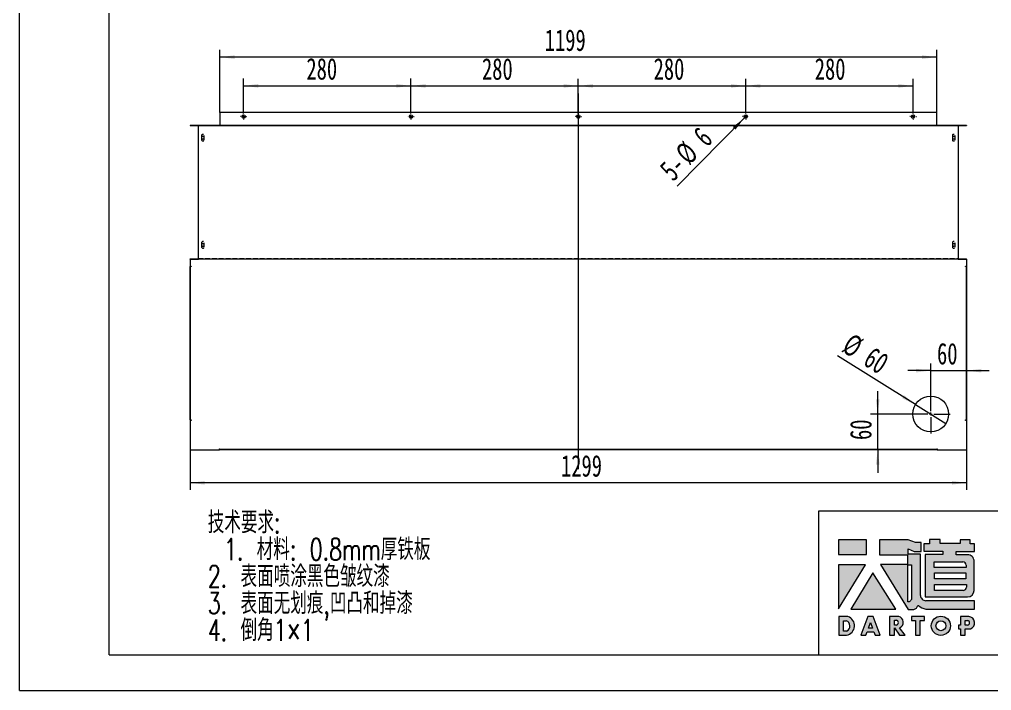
# Model space of a CAD drawing. Header units: millimetres. Extents: x 1 to 4201, y 2 to 2972.
# Drawn here: x 1 to 2711, y 2 to 1872 of the extents above; entities that cross this region are included whole.
import ezdxf

# ---------------------------------------------------------------- set-up
doc = ezdxf.new("R2010")
doc.units = ezdxf.units.MM
doc.header["$LTSCALE"] = 10
doc.linetypes.add('HIDDEN', pattern=[1.905, 1.27, -0.635])
doc.layers.add('A-TITLEBLOCK', color=7, linetype='Continuous', lineweight=15)
doc.styles.add('SLDTEXTSTYLE0', font='TXT', dxfattribs={"width": 0.7, "bigfont": 'bigfont'})
doc.styles.add('SLDTEXTSTYLE1', font='TXT', dxfattribs={"width": 0.7})
doc.dimstyles.new('SLDDIMSTYLE0', dxfattribs={"dimtxt": 60, "dimasz": 40.8, "dimexe": 0, "dimexo": 0.0625, "dimgap": 15, "dimtad": 2, "dimlfac": 0.6, "dimrnd": 1e-09, "dimzin": 12, "dimdsep": 46, "dimtxsty": 'SLDTEXTSTYLE1', "dimsah": 1, "dimcen": 0.09, "dimadec": 0, "dimazin": 3, "dimtfac": 1, "dimtmove": 0, "dimatfit": 0, "dimfxl": 0, "dimfrac": 2, "dimtolj": 1, "dimtzin": 12, "dimarcsym": 0})
doc.dimstyles.new('SLDDIMSTYLE1', dxfattribs={"dimtxt": 60, "dimasz": 40.8, "dimexe": 0, "dimexo": 0.0625, "dimgap": 15, "dimtad": 2, "dimlfac": 0.6, "dimrnd": 1e-09, "dimzin": 12, "dimdsep": 46, "dimtxsty": 'SLDTEXTSTYLE1', "dimsah": 1, "dimcen": 0.09, "dimadec": 0, "dimazin": 3, "dimtfac": 1, "dimtofl": 0, "dimtmove": 0, "dimatfit": 3, "dimfxl": 0, "dimfrac": 2, "dimtolj": 1, "dimtzin": 12, "dimarcsym": 0})
doc.dimstyles.new('SLDDIMSTYLE3', dxfattribs={"dimtxt": 60, "dimasz": 40.8, "dimexe": 0, "dimexo": 0.0625, "dimgap": 15, "dimtad": 2, "dimlfac": 0.6, "dimrnd": 1e-09, "dimzin": 12, "dimdsep": 46, "dimtxsty": 'SLDTEXTSTYLE1', "dimblk1": 'NONE', "dimsah": 1, "dimcen": 0, "dimadec": 0, "dimazin": 3, "dimtfac": 1, "dimtmove": 0, "dimatfit": 3, "dimldrblk": 'NONE', "dimfxl": 0, "dimfrac": 2, "dimtolj": 1, "dimtzin": 12, "dimarcsym": 0})
doc.dimstyles.new('SLDDIMSTYLE8', dxfattribs={"dimtxt": 60, "dimasz": 40.8, "dimexe": 0, "dimexo": 0.0625, "dimgap": 15, "dimtad": 2, "dimlfac": 0.6, "dimrnd": 1e-09, "dimzin": 12, "dimdsep": 46, "dimtxsty": 'SLDTEXTSTYLE1', "dimblk1": 'NONE', "dimsah": 1, "dimcen": 0, "dimadec": 0, "dimazin": 3, "dimtfac": 1, "dimtmove": 0, "dimatfit": 3, "dimldrblk": 'NONE', "dimfxl": 0, "dimfrac": 2, "dimtolj": 1, "dimtzin": 12, "dimarcsym": 0})

# ---------------------------------------------------------------- blocks, each defined once
blk = doc.blocks.new('块1')
at = {"linetype": 'Continuous'}
for color, points in [(12, [(77.29822768506202, 224.8677738498255), (77.29822768506202, 265.6118224098179), (-0.686108220727677, 265.6118224098179), (-0.686108220727677, 224.8677738498255)]), (12, [(-0.4771970653583146, 73.47302008803423), (74.78762869193744, 196.3603448538186), (-0.4771970653583146, 196.3603448538186)]), (12, [(159.4076426689367, 72.65444282803158), (95.65125609747484, 174.0596668841406), (34.12508775829825, 72.65444282803158)]), (8, [(238.9569797004904, 40.63712587108566), (238.9569797004904, 51.90604751141469), (203.3522878362937, 51.90604751141469), (203.3522878362937, 40.61015724040494), (214.4612302452459, 40.61015724040494), (214.4612302452459, -0.0950247634592081), (227.7619072523318, -0.0950247634592081), (227.7619072523318, 40.63712587108566)])]:
    blk.add_hatch(color=color, dxfattribs=at).paths.add_polyline_path(points, flags=0)
h = blk.add_hatch(color=12, dxfattribs=at)
edge = h.paths.add_edge_path(flags=0)
edge.add_line((193.8394999689553, 225.6062384129394), (193.8394999689553, 240.8498602951054))
edge.add_line((193.8394999689553, 240.8498602951054), (211.0508472331591, 233.4144501836078))
edge.add_line((211.0508472331591, 233.4144501836078), (229.6586006538915, 233.4144501836078))
edge.add_line((229.6586006538915, 233.4144501836078), (229.6586006538915, 258.0423623399325))
edge.add_line((229.6586006538915, 258.0423623399325), (214.307295709883, 258.0423623399325))
edge.add_line((214.307295709883, 258.0423623399325), (194.3049686857645, 265.9417915377503))
edge.add_line((194.3049686857645, 265.9417915377503), (114.1472237249602, 265.9417915377503))
edge.add_line((114.1472237249602, 265.9417915377503), (114.1472237249602, 224.2903278757316))
edge.add_line((114.1472237249602, 224.2903278757316), (192.1388898464261, 224.2903278757316))
edge.add_line((192.1388898464261, 224.2903278757316), (192.1388898464261, 223.4479547652957))
edge.add_line((192.1388898464261, 223.4479547652957), (192.1388898464261, 196.8267435251857))
edge.add_line((192.1388898464261, 196.8267435251857), (116.5093858437205, 196.8267435251857))
edge.add_line((116.5093858437205, 196.8267435251857), (194.2994710250157, 71.63677361805625))
edge.add_line((194.2994710250157, 71.63677361805625), (209.7034992517888, 71.63677361805625))
edge.add_arc((206.3045323465091, 86.38147583234318), 15.13139846184647, 282.9811251691752, 345.4172256101925)
edge.add_line((220.9484714418974, 82.57171636726848), (220.9484714418969, 83.14841293412768))
edge.add_line((220.9484714418969, 83.14841293412768), (222.3069755353374, 83.14841293412768))
edge.add_arc((251.3725331194361, 114.0306678213124), 42.40896490827905, 226.7357971412295, 259.3209385163939)
edge.add_line((243.5138333869703, 72.35620150071529), (378.6873904313498, 72.35620150071482))
edge.add_line((378.6873904313498, 72.35620150071482), (378.6873904313498, 96.09890801538295))
edge.add_line((378.6873904313498, 96.09890801538295), (242.9381412204463, 96.09890801538434))
edge.add_arc((242.9381412202575, 110.8848079781989), 14.7858999628138, 180.0000000007005, 270.0000000007314, ccw=False)
edge.add_line((228.1522412574437, 110.8848079780181), (228.1522412574444, 225.6062384129394))
edge.add_line((228.1522412574444, 225.6062384129394), (193.8394999689553, 225.6062384129394))
edge = h.paths.add_edge_path(flags=0)
edge.add_line((197.0922720214697, 93.22119648508084), (192.8902369907465, 93.22119648508084))
edge.add_line((192.8902369907465, 93.22119648508084), (192.9250555177082, 196.2945096670751))
edge.add_line((192.9250555177082, 196.2945096670751), (202.8355076055022, 196.2929232771332))
edge.add_line((202.8355076055022, 196.2929232771332), (202.8355076055022, 99.12800711723456))
edge.add_arc((183.4910674726315, 112.1912485719966), 23.34214303271304, 305.6398792732127, 325.96896311389804, ccw=False)
h = blk.add_hatch(color=12, dxfattribs=at)
edge = h.paths.add_edge_path(flags=0)
edge.add_line((378.4546560721153, 233.4271413038236), (378.4546560721153, 254.5943435906697))
edge.add_line((378.4546560721153, 254.5943435906697), (366.4276041010927, 254.5943435906697))
edge.add_line((366.4276041010927, 254.5943435906697), (366.4276041010927, 266.0353885500371))
edge.add_line((366.4276041010927, 266.0353885500371), (338.9374613929119, 266.0353885500371))
edge.add_line((338.9374613929119, 266.0353885500371), (338.9374613929119, 255.1662371996509))
edge.add_line((338.9374613929119, 255.1662371996509), (282.8136622739997, 255.1662371996509))
edge.add_line((282.8136622739997, 255.1662371996509), (282.8136622739997, 266.6072821589707))
edge.add_line((282.8136622739997, 266.6072821589707), (253.4194959501901, 266.6072821589707))
edge.add_line((253.4194959501901, 266.6072821589707), (253.4194959501901, 254.9544541295903))
edge.add_line((253.4194959501901, 254.9544541295903), (237.1775697571455, 254.9544541295903))
edge.add_line((237.1775697571455, 254.9544541295903), (237.1775697571455, 233.8626053695338))
edge.add_line((237.1775697571455, 233.8626053695338), (290.7761094507538, 233.8626053695338))
edge.add_line((290.7761094507538, 233.8626053695338), (290.7761094507538, 224.5338387466311))
edge.add_line((290.7761094507538, 224.5338387466311), (240.8316824545665, 224.5338387466311))
edge.add_line((240.8316824545665, 224.5338387466311), (240.8316824545665, 106.4255139727371))
edge.add_line((240.8316824545665, 106.4255139727371), (359.3986917121388, 106.4255139727371))
edge.add_arc((359.398691712322, 124.9078889258355), 18.48237495309883, 269.9999999994329, 359.9999999994308)
edge.add_line((377.8810666654209, 124.9078889256516), (377.8810666654214, 205.7912958272879))
edge.add_arc((359.3986917122304, 205.7912958271966), 18.48237495319111, 2.829145976812388e-10, 90.00000000028388)
edge.add_line((359.3986917121388, 224.2736707803878), (328.0557556806828, 224.2736707803879))
edge.add_line((328.0557556806828, 224.2736707803879), (328.0557556806828, 233.4271413038236))
edge.add_line((328.0557556806828, 233.4271413038236), (378.4546560721153, 233.4271413038236))
h.paths.add_polyline_path([(267.3505715369024, 156.7680154619349), (267.3505715369024, 173.9303760959296), (354.9723089837269, 173.9303760959296), (354.9723089837269, 156.7680154619349)], flags=0)
edge = h.paths.add_edge_path(flags=0)
edge.add_line((266.776982131613, 204.2510489063192), (346.3047109115646, 204.2510489063192))
edge.add_arc((346.3047109112455, 195.0098614301565), 9.24118747616328, -1.9737740331038367e-09, 89.9999999980206, ccw=False)
edge.add_line((355.5458983874093, 195.0098614298383), (355.5458983874093, 188.232475490373))
edge.add_line((355.5458983874093, 188.232475490373), (266.776982131613, 188.232475490373))
edge.add_line((266.776982131613, 188.232475490373), (266.776982131613, 204.2510489063192))
edge = h.paths.add_edge_path(flags=0)
edge.add_line((267.3505715369024, 124.7316618245331), (267.3505715369024, 141.3221288497291))
edge.add_line((267.3505715369024, 141.3221288497291), (356.1176552395117, 141.3221288497291))
edge.add_line((356.1176552395117, 141.3221288497291), (356.1176552395117, 133.9728493009843))
edge.add_arc((346.8764677632923, 133.9728493007518), 9.241187476219043, -89.99999999855481, 1.4405259207705967e-09, ccw=False)
edge.add_line((346.8764677635256, 124.7316618245328), (267.3505715369024, 124.7316618245331))
h = blk.add_hatch(color=8, dxfattribs=at)
edge = h.paths.add_edge_path(flags=0)
edge.add_arc((17.81535706601056, 26.36675427794563), 26.61051678329958, 278.6604405932824, 432.3203452583787)
edge.add_line((25.89683156164924, 51.72043987689964), (0.07623424674751789, 51.72043987689964))
edge.add_line((0.07623424674751966, 51.72043987689964), (0.07623424674751966, 0.05964826539925383))
edge.add_line((0.07623424674751966, 0.05964826539925708), (21.82232309018872, 0.05964826539925708))
edge = h.paths.add_edge_path(flags=0)
edge.add_line((13.17716286528437, 40.40709931564966), (21.20864402698097, 40.40709931564966))
edge.add_arc((15.76839423670817, 25.6861929511785), 15.6939925440307, -65.785734817285, 69.71773257233048, ccw=False)
edge.add_line((22.20528709441949, 11.37298882664941), (13.17716286528437, 11.37298882664941))
edge.add_line((13.17716286528437, 11.37298882664941), (13.17716286528437, 40.40709931564966))
h = blk.add_hatch(color=8, dxfattribs=at)
h.paths.add_polyline_path([(115.7378806062193, -0.1077158836922283), (95.84550682216366, 52.14559240722975), (81.10994002706764, 52.14559240722975), (62.15949900704898, 0.004124614018299262), (76.11806290380329, 0.004124614018299262), (79.40199968915098, 9.2448465897523), (98.3121245213925, 9.2448465897523), (101.667530913423, -0.1077158836922283)], flags=0)
h.paths.add_polyline_path([(82.9828102265634, 19.20499644777674), (88.73336470949124, 35.58923276789682), (94.69832801328627, 19.20499644777674)], flags=0)
h = blk.add_hatch(color=8, dxfattribs=at)
edge = h.paths.add_edge_path(flags=0)
edge.add_arc((163.8131025106338, 35.98662347246316), 16.53253247824955, 290.6073250211866, 437.2124199352527)
edge.add_line((167.4723654785621, 52.10910543635211), (142.0771793933923, 52.10910543635211))
edge.add_line((142.0771793933923, 52.10910543635211), (142.0771793933923, -0.02443040669477625))
edge.add_line((142.0771793933923, -0.02443040669477738), (155.4969724115219, -0.02443040669477738))
edge.add_line((155.4969724115219, -0.02443040669477738), (155.4969724115219, 20.64305901793009))
edge.add_line((155.4969724115219, 20.64305901793009), (169.2906064484401, -0.2108312363449123))
edge.add_line((169.2906064484401, -0.210831236344914), (185.5068768830365, -0.210831236344914))
edge.add_line((185.5068768830365, -0.210831236344914), (169.6319144109021, 20.51193258011665))
edge = h.paths.add_edge_path(flags=0)
edge.add_arc((159.7594930397256, 35.21484471871754), 7.022768470381889, -77.47302943994771, 76.71957553051169, ccw=False)
edge.add_line((161.282725600419, 28.35926016635198), (155.3741912940099, 28.35926016635194))
edge.add_line((155.3741912940099, 28.35926016635194), (155.3741912940099, 42.04980620062136))
edge.add_line((155.3741912940099, 42.04980620062136), (161.3727439592916, 42.04980620062136))
h = blk.add_hatch(color=8, dxfattribs=at)
edge = h.paths.add_edge_path(flags=0)
edge.add_arc((285.0786990324971, 26.22953153925889), 26.76636592785213, 0, 360)
edge = h.paths.add_edge_path(flags=0)
edge.add_arc((285.0786990324971, 26.22953153925889), 13.75082885538559, 0, 360)
h = blk.add_hatch(color=8, dxfattribs=at)
edge = h.paths.add_edge_path(flags=0)
edge.add_arc((361.734741262733, 34.47335049427707), 17.57251622275269, 288.8958684179253, 445.2442177897109)
edge.add_line((363.1916571283577, 51.98536701321058), (362.4234735892284, 51.98536701321058))
edge.add_line((362.4234735892284, 51.98536701321058), (339.7841013464647, 51.98536701321058))
edge.add_line((339.7841013464647, 51.98536701321058), (339.7841013464647, 27.65490298920264))
edge.add_line((339.7841013464647, 27.65490298920264), (333.7769893006925, 27.65490298920264))
edge.add_line((333.7769893006925, 27.65490298920264), (333.7769893006925, 17.77883180287413))
edge.add_line((333.7769893006925, 17.77883180287413), (339.686975984198, 17.77883180287413))
edge.add_line((339.686975984198, 17.77883180287413), (339.686975984198, 0.06678702039386408))
edge.add_line((339.686975984198, 0.06678702039386245), (352.9033555050536, 0.06678702039386245))
edge.add_line((352.9033555050536, 0.06678702039386245), (352.9033555050536, 17.84783976974393))
edge.add_line((352.9033555050536, 17.84783976974393), (367.425586502883, 17.84783976974393))
edge = h.paths.add_edge_path(flags=0)
edge.add_arc((358.1200594606526, 34.62404376208357), 7.03063774923274, -79.01085638112988, 72.55127628001372, ccw=False)
edge.add_line((359.4602606755442, 27.72232456578624), (352.7072722273277, 27.72232456578613))
edge.add_line((352.7072722273277, 27.72232456578613), (352.7072722273277, 41.33117151306651))
edge.add_line((352.7072722273277, 41.33117151306651), (360.228211374754, 41.33117151306651))
at = {"layer": 'A-TITLEBLOCK'}
for p, q in [((77.29822768506202, 265.6118224098179), (-0.686108220727677, 265.6118224098179)), ((-0.686108220727677, 265.6118224098179), (-0.686108220727677, 224.8677738498255)), ((77.29822768506202, 224.8677738498255), (77.29822768506202, 265.6118224098179)), ((194.3049686857645, 265.9417915377503), (114.1472237249602, 265.9417915377503)), ((114.1472237249602, 265.9417915377503), (114.1472237249602, 224.2903278757316)), ((214.307295709883, 258.0423623399325), (194.3049686857645, 265.9417915377503)), ((229.6586006538915, 258.0423623399325), (214.307295709883, 258.0423623399325)), ((229.6586006538915, 233.4144501836078), (229.6586006538915, 258.0423623399325)), ((253.4194959501901, 254.9544541295903), (237.1775697571455, 254.9544541295903)), ((237.1775697571455, 254.9544541295903), (237.1775697571455, 233.8626053695338)), ((282.8136622739997, 266.6072821589707), (253.4194959501901, 266.6072821589707)), ((253.4194959501901, 266.6072821589707), (253.4194959501901, 254.9544541295903)), ((282.8136622739997, 255.1662371996509), (282.8136622739997, 266.6072821589707)), ((338.9374613929119, 255.1662371996509), (282.8136622739997, 255.1662371996509)), ((366.4276041010927, 266.0353885500371), (338.9374613929119, 266.0353885500371)), ((338.9374613929119, 266.0353885500371), (338.9374613929119, 255.1662371996509)), ((366.4276041010927, 254.5943435906697), (366.4276041010927, 266.0353885500371)), ((378.4546560721153, 254.5943435906697), (366.4276041010927, 254.5943435906697)), ((378.4546560721153, 233.4271413038236), (378.4546560721153, 254.5943435906697)), ((-0.686108220727677, 224.8677738498255), (77.29822768506202, 224.8677738498255)), ((114.1472237249602, 224.2903278757316), (192.1388898464261, 224.2903278757316)), ((192.1388898464261, 224.2903278757316), (192.1388898464261, 223.4479547652957)), ((192.1388898464261, 223.4479547652957), (192.1388898464261, 196.8267435251857)), ((193.8394999689553, 240.8498602951054), (211.0508472331591, 233.4144501836078)), ((193.8394999689553, 225.6062384129394), (193.8394999689553, 240.8498602951054)), ((228.1522412574444, 225.6062384129394), (193.8394999689553, 225.6062384129394)), ((211.0508472331591, 233.4144501836078), (229.6586006538915, 233.4144501836078)), ((228.1522412574444, 110.8848079780181), (228.1522412574444, 225.6062384129394)), ((237.1775697571455, 233.8626053695338), (290.7761094507538, 233.8626053695338)), ((290.7761094507538, 224.5338387466311), (240.8316824545665, 224.5338387466311)), ((240.8316824545665, 224.5338387466311), (240.8316824545665, 106.4255139727371)), ((290.7761094507538, 233.8626053695338), (290.7761094507538, 224.5338387466311)), ((328.0557556806828, 224.2736707803879), (328.0557556806828, 233.4271413038236)), ((328.0557556806828, 233.4271413038236), (378.4546560721153, 233.4271413038236)), ((359.3986917121388, 224.2736707803879), (328.0557556806828, 224.2736707803879)), ((74.78762869193744, 196.3603448538186), (-0.4771970653583146, 196.3603448538186)), ((-0.4771970653583146, 196.3603448538186), (-0.4771970653583146, 73.47302008803423)), ((-0.4771970653583146, 73.47302008803423), (74.78762869193744, 196.3603448538186)), ((192.1388898464261, 196.8267435251857), (116.5093858437205, 196.8267435251857)), ((116.5093858437205, 196.8267435251857), (194.2994710250157, 71.63677361805625)), ((192.8902369907465, 93.22119648508084), (192.9250555177082, 196.2945096670751)), ((192.9250555177082, 196.2945096670751), (202.8355076055022, 196.2929232771332)), ((202.8355076055022, 196.2929232771332), (202.8355076055022, 99.12800711723456)), ((266.776982131613, 188.232475490373), (266.776982131613, 204.2510489063192)), ((266.776982131613, 204.2510489063192), (346.3047109115646, 204.2510489063192)), ((355.5458983874093, 195.0098614298383), (355.5458983874093, 188.232475490373)), ((377.8810666654214, 124.9078889256516), (377.8810666654214, 205.7912958272879)), ((95.65125609747484, 174.0596668841406), (34.12508775829825, 72.65444282803158)), ((159.4076426689367, 72.65444282803158), (95.65125609747484, 174.0596668841406)), ((355.5458983874093, 188.232475490373), (266.776982131613, 188.232475490373)), ((267.3505715369024, 156.7680154619349), (267.3505715369024, 173.9303760959296)), ((267.3505715369024, 173.9303760959296), (354.9723089837269, 173.9303760959296)), ((354.9723089837269, 173.9303760959296), (354.9723089837269, 156.7680154619349)), ((354.9723089837269, 156.7680154619349), (267.3505715369024, 156.7680154619349)), ((267.3505715369024, 124.7316618245331), (267.3505715369024, 141.3221288497291)), ((267.3505715369024, 141.3221288497291), (356.1176552395117, 141.3221288497291)), ((356.1176552395117, 141.3221288497291), (356.1176552395117, 133.9728493009843)), ((346.8764677635256, 124.7316618245331), (267.3505715369024, 124.7316618245331)), ((197.0922720214697, 93.22119648508084), (192.8902369907465, 93.22119648508084)), ((220.9484714418969, 82.57171636726859), (220.9484714418969, 83.14841293412768)), ((220.9484714418969, 83.14841293412768), (222.3069755353374, 83.14841293412768)), ((240.8316824545665, 106.4255139727371), (359.3986917121388, 106.4255139727371)), ((378.6873904313498, 96.09890801538295), (242.9381412204463, 96.09890801538434)), ((378.6873904313498, 72.35620150071482), (378.6873904313498, 96.09890801538295)), ((34.12508775829825, 72.65444282803158), (159.4076426689367, 72.65444282803158)), ((194.2994710250157, 71.63677361805625), (209.7034992517888, 71.63677361805625)), ((243.5138333869702, 72.35620150071482), (378.6873904313498, 72.35620150071482)), ((25.89683156164924, 51.72043987689964), (0.07623424674751966, 51.72043987689964)), ((0.07623424674751966, 51.72043987689964), (0.07623424674751966, 0.05964826539925708)), ((13.17716286528437, 11.37298882664941), (13.17716286528437, 40.40709931564966)), ((13.17716286528437, 40.40709931564966), (21.20864402698097, 40.40709931564966)), ((81.10994002706764, 52.14559240722975), (62.15949900704898, 0.004124614018299262)), ((95.84550682216366, 52.14559240722975), (81.10994002706764, 52.14559240722975)), ((82.9828102265634, 19.20499644777674), (88.73336470949124, 35.58923276789682)), ((88.73336470949124, 35.58923276789682), (94.69832801328627, 19.20499644777674)), ((115.7378806062193, -0.1077158836922283), (95.84550682216366, 52.14559240722975)), ((167.4723654785621, 52.10910543635211), (142.0771793933923, 52.10910543635211)), ((142.0771793933923, 52.10910543635211), (142.0771793933923, -0.02443040669477738)), ((155.3741912940099, 28.35926016635194), (155.3741912940099, 42.04980620062136)), ((155.3741912940099, 42.04980620062136), (161.3727439592916, 42.04980620062136)), ((161.282725600419, 28.35926016635194), (155.3741912940099, 28.35926016635194)), ((238.9569797004904, 51.90604751141469), (203.3522878362937, 51.90604751141469)), ((203.3522878362937, 51.90604751141469), (203.3522878362937, 40.61015724040494)), ((203.3522878362937, 40.61015724040494), (214.4612302452459, 40.61015724040494)), ((214.4612302452459, 40.61015724040494), (214.4612302452459, -0.0950247634592081)), ((227.7619072523318, -0.0950247634592081), (227.7619072523318, 40.63712587108566)), ((227.7619072523318, 40.63712587108566), (238.9569797004904, 40.63712587108566)), ((238.9569797004904, 40.63712587108566), (238.9569797004904, 51.90604751141469)), ((339.7841013464647, 27.65490298920264), (333.7769893006925, 27.65490298920264)), ((333.7769893006925, 27.65490298920264), (333.7769893006925, 17.77883180287413)), ((362.4234735892284, 51.98536701321058), (339.7841013464647, 51.98536701321058)), ((339.7841013464647, 51.98536701321058), (339.7841013464647, 27.65490298920264)), ((352.7072722273277, 27.72232456578613), (352.7072722273277, 41.33117151306651)), ((352.7072722273277, 41.33117151306651), (360.228211374754, 41.33117151306651)), ((359.4602606755442, 27.72232456578613), (352.7072722273277, 27.72232456578613)), ((363.1916571283577, 51.98536701321058), (362.4234735892284, 51.98536701321058)), ((0.07623424674751966, 0.05964826539925708), (21.82232309018872, 0.05964826539925708)), ((22.20528709441949, 11.37298882664941), (13.17716286528437, 11.37298882664941)), ((62.15949900704898, 0.004124614018299262), (76.11806290380329, 0.004124614018299262)), ((76.11806290380329, 0.004124614018299262), (79.40199968915098, 9.2448465897523)), ((79.40199968915098, 9.2448465897523), (98.3121245213925, 9.2448465897523)), ((94.69832801328627, 19.20499644777674), (82.9828102265634, 19.20499644777674)), ((98.3121245213925, 9.2448465897523), (101.667530913423, -0.1077158836922283)), ((155.4969724115219, -0.02443040669477738), (155.4969724115219, 20.64305901793009)), ((155.4969724115219, 20.64305901793009), (169.2906064484401, -0.210831236344914)), ((185.5068768830365, -0.210831236344914), (169.6319144109021, 20.51193258011665)), ((333.7769893006925, 17.77883180287413), (339.686975984198, 17.77883180287413)), ((339.686975984198, 17.77883180287413), (339.686975984198, 0.06678702039386245)), ((339.686975984198, 0.06678702039386245), (352.9033555050536, 0.06678702039386245)), ((352.9033555050536, 0.06678702039386245), (352.9033555050536, 17.84783976974393)), ((352.9033555050536, 17.84783976974393), (367.425586502883, 17.84783976974393)), ((101.667530913423, -0.1077158836922283), (115.7378806062193, -0.1077158836922283)), ((142.0771793933923, -0.02443040669477738), (155.4969724115219, -0.02443040669477738)), ((169.2906064484401, -0.210831236344914), (185.5068768830365, -0.210831236344914)), ((214.4612302452459, -0.0950247634592081), (227.7619072523318, -0.0950247634592081))]:
    blk.add_line(p, q, dxfattribs=at)
for radius in [26.76636592785212, 13.75082885538558]:
    blk.add_circle((285.0786990324971, 26.22953153925889), radius, dxfattribs=at)
for centre, radius, start, end in [((359.3986917122304, 205.7912958271966), 18.48237495319128, 2.829145976812388e-10, 90.00000000028388), ((346.3047109112455, 195.0098614301565), 9.241187476163816, 359.9999999980279, 89.99999999802147), ((242.9381412202575, 110.8848079781989), 14.78589996281451, 180.0000000007013, 270.0000000007322), ((346.8764677632923, 133.9728493007518), 9.241187476219352, 270.0000000014468, 1.441269694505783e-09), ((359.398691712322, 124.9078889258355), 18.48237495309934, 269.9999999994329, 359.9999999994308), ((183.4910674726315, 112.1912485719966), 23.34214303271305, 305.6398792732136, 325.9689631138988), ((206.3045323465091, 86.38147583234318), 15.13139846184697, 282.9811251691752, 345.4172256101925), ((251.3725331194361, 114.0306678213124), 42.40896490827953, 226.7357971412295, 259.3209385163938), ((15.76839423670817, 25.6861929511785), 15.69399254403071, 294.2142651827166, 69.71773257233134), ((17.81535706601056, 26.36675427794563), 26.61051678329964, 278.6604405932824, 72.32034525837781), ((159.7594930397256, 35.21484471871754), 7.022768470381928, 282.5269705600539, 76.71957553051254), ((163.8131025106338, 35.98662347246316), 16.53253247824955, 290.6073250211866, 77.21241993525196), ((358.1200594606526, 34.62404376208357), 7.030637749232842, 280.9891436188715, 72.55127628001448), ((361.734741262733, 34.47335049427707), 17.57251622275277, 288.8958684179253, 85.24421778971013)]:
    blk.add_arc(centre, radius, start, end, dxfattribs=at)
blk = doc.blocks.new('SW_NOTE_0')
at = {"layer": 'A-TITLEBLOCK', "color": 0, "char_height": 60, "attachment_point": 1, "style": 'SLDTEXTSTYLE0'}
for s, insert in [('\\M+18B5A术\\M+19776\\M+18B81:', (0, 77.3440643863179)), ('1. \\M+18DDE\\M+197BF: 0.8mm\\M+18CFA铁\\M+194C2', (45.00000000000004, 2.344066062698533)), ('2. \\M+1955C\\M+196CA喷涂\\M+1FC4B\\M+19046皱纹\\M+18EBD', (0, -72.65593226092084)), ('3. \\M+1955C\\M+196CA\\M+19DD9划\\M+18DAD,\\M+1899A\\M+193CA\\M+19861\\M+19D7B\\M+18EBD', (0, -147.6559305845402)), ('4. \\M+1937C\\M+18A701\\M+1817E1', (0, -222.6559289081596))]:
    blk.add_mtext(s, dxfattribs=dict(at, insert=insert))
blk = doc.blocks.new('_D_29')
at = {"layer": 'A-TITLEBLOCK'}
for p, q in [((559.9926633630079, 1612.906161663564), (559.9926633630085, 1786.888044694894)), ((2558.325996696341, 1766.888044694887), (559.9926633630084, 1766.888044694894)), ((2558.32599669634, 1612.906161663557), (2558.325996696341, 1786.888044694887))]:
    blk.add_line(p, q, dxfattribs=at)
for points in [[(559.9926633630084, 1766.888044694894), (600.7926633630084, 1761.808044694894), (600.7926633630084, 1771.968044694894)], [(2558.325996696341, 1766.888044694887), (2517.52599669634, 1771.968044694887), (2517.52599669634, 1761.808044694887)]]:
    blk.add_solid(points, dxfattribs=at)
at = {"layer": 'A-TITLEBLOCK', "insert": (1465.531319450519, 1844.232110245362), "char_height": 60, "attachment_point": 1, "style": 'SLDTEXTSTYLE1'}
blk.add_mtext('1199', dxfattribs=at)
blk = doc.blocks.new('_D_30')
at = {"layer": 'A-TITLEBLOCK'}
for p, q in [((476.6593300296726, 1184.739493976145), (476.6593300296593, 560.9061606428295)), ((2641.659330029672, 1184.739493976137), (2641.659330029659, 560.9061606427831)), ((2641.659330029659, 580.9061606427832), (476.6593300296597, 580.9061606428295))]:
    blk.add_line(p, q, dxfattribs=at)
for points in [[(476.6593300296597, 580.9061606428295), (517.4593300296596, 575.8261606428285), (517.4593300296598, 585.9861606428286)], [(2641.659330029659, 580.9061606427832), (2600.859330029659, 585.9861606427842), (2600.859330029659, 575.8261606427841)]]:
    blk.add_solid(points, dxfattribs=at)
at = {"layer": 'A-TITLEBLOCK', "insert": (1510.815766336209, 658.2502261932774), "char_height": 60, "attachment_point": 1, "style": 'SLDTEXTSTYLE1'}
blk.add_mtext('1299', dxfattribs=at)
blk = doc.blocks.new('_D_31')
at = {"layer": 'A-TITLEBLOCK'}
for p, q in [((2541.659330029671, 826.7394939761377), (2541.659330029671, 913.4321349650038)), ((2641.659330029671, 754.5728273094707), (2641.65933002967, 913.4321349650038)), ((2541.659330029671, 893.4321349650037), (2478.159330029671, 893.4321349650037)), ((2541.659330029671, 893.4321349650037), (2641.65933002967, 893.4321349650037)), ((2641.65933002967, 893.4321349650037), (2705.15933002967, 893.4321349650037))]:
    blk.add_line(p, q, dxfattribs=at)
for points in [[(2541.659330029671, 893.4321349650037), (2500.859330029671, 898.5121349650037), (2500.859330029671, 888.3521349650036)], [(2641.65933002967, 893.4321349650037), (2682.459330029671, 888.3521349650036), (2682.459330029671, 898.5121349650037)]]:
    blk.add_solid(points, dxfattribs=at)
at = {"layer": 'A-TITLEBLOCK', "insert": (2559.374080091681, 970.7762005154749), "char_height": 60, "attachment_point": 1, "style": 'SLDTEXTSTYLE1'}
blk.add_mtext('60', dxfattribs=at)
blk = doc.blocks.new('_D_32')
at = {"layer": 'A-TITLEBLOCK'}
for p, q in [((2393.939706624804, 772.5728273094709), (2393.939706624804, 836.0728273094709)), ((2487.492663363004, 772.5728273094709), (2373.939706624804, 772.5728273094709)), ((2393.939706624804, 672.5728273094708), (2393.939706624804, 772.5728273094709)), ((2559.659330029668, 672.5728273094708), (2373.939706624804, 672.5728273094708)), ((2393.939706624804, 672.5728273094708), (2393.939706624804, 609.0728273094708))]:
    blk.add_line(p, q, dxfattribs=at)
for points in [[(2393.939706624804, 772.5728273094709), (2399.019706624804, 813.3728273094708), (2388.859706624804, 813.3728273094708)], [(2393.939706624804, 672.5728273094708), (2388.859706624804, 631.7728273094708), (2399.019706624804, 631.7728273094708)]]:
    blk.add_solid(points, dxfattribs=at)
at = {"layer": 'A-TITLEBLOCK', "insert": (2316.595641074333, 700.1709883014413), "char_height": 60, "attachment_point": 1, "rotation": 90, "style": 'SLDTEXTSTYLE1'}
blk.add_mtext('60', dxfattribs=at)
blk = doc.blocks.new('_D_33')
at = {"layer": 'A-TITLEBLOCK'}
for q in [(2281.447446916688, 934.9436269527151), (2584.078402591876, 746.1035567686652)]:
    blk.add_line((2499.240257467466, 799.0420978502767), q, dxfattribs=at)
blk.add_solid([(2499.240257467466, 799.0420978502767), (2467.315572143652, 824.9508003838943), (2461.93701636976, 816.331244839254)], dxfattribs=at)
at = {"layer": 'A-TITLEBLOCK', "char_height": 60, "attachment_point": 1, "rotation": 328.0360610869041, "style": 'SLDTEXTSTYLE1'}
for s, insert in [('%%c', (2322.146240229329, 1000.166620690364)), ('60', (2381.856601579488, 962.6130017352))]:
    blk.add_mtext(s, dxfattribs=dict(at, insert=insert))
blk = doc.blocks.new('_NONE')
blk = doc.blocks.new('_D_34')
at = {"layer": 'A-TITLEBLOCK'}
for p, q in [((625.8259966963402, 1610.406161663564), (625.82599669634, 1706.912593104472)), ((625.82599669634, 1686.912593104471), (1092.492663363007, 1686.912593104472)), ((1092.492663363007, 1610.406161663562), (1092.492663363007, 1706.912593104472))]:
    blk.add_line(p, q, dxfattribs=at)
for points in [[(625.82599669634, 1686.912593104471), (666.6259966963399, 1681.832593104471), (666.6259966963399, 1691.992593104471)], [(1092.492663363007, 1686.912593104472), (1051.692663363007, 1691.992593104472), (1051.692663363007, 1681.832593104472)]]:
    blk.add_solid(points, dxfattribs=at)
at = {"layer": 'A-TITLEBLOCK', "insert": (800.9382712800096, 1764.256658654943), "char_height": 60, "attachment_point": 1, "style": 'SLDTEXTSTYLE1'}
blk.add_mtext('280', dxfattribs=at)
blk = doc.blocks.new('_D_35')
at = {"layer": 'A-TITLEBLOCK'}
for p, q in [((1092.492663363007, 1610.406161663562), (1092.492663363007, 1706.654859010833)), ((1092.492663363007, 1686.654859010833), (1559.159330029674, 1686.654859010833)), ((1559.159330029674, 1610.406161663561), (1559.159330029674, 1706.654859010833))]:
    blk.add_line(p, q, dxfattribs=at)
for points in [[(1092.492663363007, 1686.654859010833), (1133.292663363007, 1681.574859010834), (1133.292663363007, 1691.734859010833)], [(1559.159330029674, 1686.654859010833), (1518.359330029674, 1691.734859010833), (1518.359330029674, 1681.574859010834)]]:
    blk.add_solid(points, dxfattribs=at)
at = {"layer": 'A-TITLEBLOCK', "insert": (1290.435131699206, 1763.998924561305), "char_height": 60, "attachment_point": 1, "style": 'SLDTEXTSTYLE1'}
blk.add_mtext('280', dxfattribs=at)
blk = doc.blocks.new('_D_36')
at = {"layer": 'A-TITLEBLOCK'}
for p, q in [((1559.159330029674, 1610.406161663561), (1559.159330029674, 1706.65485901085)), ((1559.159330029674, 1686.65485901085), (2025.82599669634, 1686.654859010851)), ((2025.82599669634, 1610.406161663559), (2025.82599669634, 1706.654859010851))]:
    blk.add_line(p, q, dxfattribs=at)
for points in [[(1559.159330029674, 1686.65485901085), (1599.959330029674, 1681.57485901085), (1599.959330029674, 1691.73485901085)], [(2025.82599669634, 1686.654859010851), (1985.02599669634, 1691.734859010851), (1985.02599669634, 1681.574859010851)]]:
    blk.add_solid(points, dxfattribs=at)
at = {"layer": 'A-TITLEBLOCK', "insert": (1769.060515813667, 1763.998924561322), "char_height": 60, "attachment_point": 1, "style": 'SLDTEXTSTYLE1'}
blk.add_mtext('280', dxfattribs=at)
blk = doc.blocks.new('_D_37')
at = {"layer": 'A-TITLEBLOCK'}
for p, q in [((2025.82599669634, 1610.406161663559), (2025.82599669634, 1706.654859010849)), ((2025.82599669634, 1686.654859010849), (2492.492663363006, 1686.654859010852)), ((2492.492663363007, 1610.406161663557), (2492.492663363006, 1706.654859010852))]:
    blk.add_line(p, q, dxfattribs=at)
for points in [[(2025.82599669634, 1686.654859010849), (2066.62599669634, 1681.574859010849), (2066.62599669634, 1691.734859010849)], [(2492.492663363006, 1686.654859010852), (2451.692663363006, 1691.734859010852), (2451.692663363006, 1681.574859010852)]]:
    blk.add_solid(points, dxfattribs=at)
at = {"layer": 'A-TITLEBLOCK', "insert": (2218.379762916358, 1763.998924561322), "char_height": 60, "attachment_point": 1, "style": 'SLDTEXTSTYLE1'}
blk.add_mtext('280', dxfattribs=at)
blk = doc.blocks.new('_D_38')
at = {"layer": 'A-TITLEBLOCK'}
for q in [(2029.329669920941, 1604.80660502256), (1835.085655002795, 1407.045647129732)]:
    blk.add_line((2022.32232347174, 1597.672384971225), q, dxfattribs=at)
blk.add_solid([(2022.32232347174, 1597.672384971225), (1990.108166172922, 1572.124499157971), (1997.356533745079, 1565.005035165583)], dxfattribs=at)
at = {"layer": 'A-TITLEBLOCK', "char_height": 60, "attachment_point": 1, "rotation": 45.51402557875513, "style": 'SLDTEXTSTYLE1'}
for s, insert in [('6', (1874.518010691172, 1555.960625286445)), ('%%c', (1824.911581502683, 1505.81279991689)), ('5-', (1780.710075107725, 1460.454222132918))]:
    blk.add_mtext(s, dxfattribs=dict(at, insert=insert))
blk = doc.blocks.new('SW_CENTERMARKSYMBOL_7')
at = {"layer": 'A-TITLEBLOCK', "color": 0}
for p, q in [((-8.333333333333249, 0), (-9.16666666666649, 0)), ((0, 0), (-4.166666666666485, 0)), ((0, 8.333333333333249), (0, 9.166666666666767)), ((0, 0), (0, 4.166666666666763)), ((0, 0), (0, -4.166666666666763)), ((0, 0), (4.166666666666763, 0)), ((8.333333333333526, 0), (9.166666666666767, 0)), ((0, -8.333333333333526), (0, -9.166666666666767))]:
    blk.add_line(p, q, dxfattribs=at)
blk = doc.blocks.new('SW_CENTERMARKSYMBOL_8')
at = {"layer": 'A-TITLEBLOCK', "color": 0}
for p, q in [((-8.333333333333249, 0), (-9.16666666666649, 0)), ((0, 0), (-4.166666666666485, 0)), ((0, 8.333333333333526), (0, 9.166666666666767)), ((0, 0), (0, 4.166666666666763)), ((0, 0), (0, -4.166666666666763)), ((0, 0), (4.166666666666763, 0)), ((8.333333333333249, 0), (9.166666666666767, 0)), ((0, -8.333333333333249), (0, -9.166666666666767))]:
    blk.add_line(p, q, dxfattribs=at)
blk = doc.blocks.new('SW_CENTERMARKSYMBOL_9')
at = {"layer": 'A-TITLEBLOCK', "color": 0}
for p, q in [((-8.333333333333249, 0), (-9.16666666666649, 0)), ((0, 0), (-4.166666666666485, 0)), ((0, 8.333333333333526), (0, 9.166666666666767)), ((0, 0), (0, 4.166666666666763)), ((0, 0), (0, -4.166666666666763)), ((0, 0), (4.166666666666763, 0)), ((8.333333333333526, 0), (9.166666666666767, 0)), ((0, -8.333333333333249), (0, -9.166666666666767))]:
    blk.add_line(p, q, dxfattribs=at)
blk = doc.blocks.new('SW_CENTERMARKSYMBOL_10')
at = {"layer": 'A-TITLEBLOCK', "color": 0}
for p, q in [((-8.333333333333387, 0), (-9.166666666666767, 0)), ((0, 0), (-4.166666666666763, 0)), ((0, 8.333333333333526), (0, 9.166666666666767)), ((0, 0), (0, 4.166666666666763)), ((0, 0), (0, -4.166666666666763)), ((0, 0), (4.166666666666624, 0)), ((8.333333333333249, 0), (9.166666666666629, 0)), ((0, -8.333333333333249), (0, -9.166666666666767))]:
    blk.add_line(p, q, dxfattribs=at)
blk = doc.blocks.new('SW_CENTERMARKSYMBOL_11')
at = {"layer": 'A-TITLEBLOCK', "color": 0}
for p, q in [((-8.333333333333249, 0), (-9.16666666666649, 0)), ((0, 0), (-4.166666666666485, 0)), ((0, 8.333333333333249), (0, 9.16666666666649)), ((0, 0), (0, 4.166666666666485)), ((0, 0), (0, -4.166666666666763)), ((0, 0), (4.166666666666624, 0)), ((8.333333333333387, 0), (9.166666666666629, 0)), ((0, -8.333333333333526), (0, -9.166666666666767))]:
    blk.add_line(p, q, dxfattribs=at)
blk = doc.blocks.new('SW_CENTERMARKSYMBOL_12')
at = {"layer": 'A-TITLEBLOCK', "color": 0}
for p, q in [((0, 8.333333333333387), (0, 54.16666666666667)), ((-8.333333333333526, 0), (-54.16666666666681, 0)), ((0, 0), (-4.166666666666763, 0)), ((0, 0), (0, 4.166666666666624)), ((0, 0), (0, -4.166666666666624)), ((0, 0), (4.166666666666208, 0)), ((8.333333333333526, 0), (54.16666666666681, 0)), ((0, -8.333333333333387), (0, -54.16666666666681))]:
    blk.add_line(p, q, dxfattribs=at)

msp = doc.modelspace()

# ---------------------------------------------------------------- linework, layer by layer
at = {"color": 7, "linetype": 'Continuous', "lineweight": 15}
for p, q in [((559.9926625682772, 1612.906170830058), (559.9926625682772, 1577.572835430431)), ((2558.325997491067, 1612.906170830058), (559.9926625682772, 1612.906170830058)), ((2558.325997491067, 1577.572835430431), (2558.325997491067, 1612.906170830058)), ((476.6593093667288, 1577.572835430431), (558.6593066646517, 1577.572835430431)), ((476.6593093667288, 1577.572835430431), (476.6593093667288, 1576.239504362074)), ((476.6593093667288, 1576.239504362074), (558.6593066646517, 1576.239504362074)), ((499.9926403158764, 1205.210899212015), (499.9926403158764, 1576.239504362074)), ((558.6593066646517, 1577.572835430431), (558.6593066646517, 1576.239504362074)), ((559.9926625682772, 1577.572835430431), (558.6593066646517, 1577.572835430431)), ((559.9926625682772, 1576.239504362074), (558.6593066646517, 1576.239504362074)), ((559.9926625682772, 1577.572835430431), (2558.325997491067, 1577.572835430431)), ((559.9926625682772, 1576.239504362074), (559.9926625682772, 1577.572835430431)), ((559.9926625682772, 1576.239504362074), (2558.325997491067, 1576.239504362074)), ((2558.325997491067, 1576.239504362074), (2558.325997491067, 1577.572835430431)), ((2559.659353394693, 1577.572835430431), (2558.325997491067, 1577.572835430431)), ((2559.659353394693, 1576.239504362074), (2558.325997491067, 1576.239504362074)), ((2559.659353394693, 1577.572835430431), (2559.659353394693, 1576.239504362074)), ((2559.659353394693, 1577.572835430431), (2641.659350692616, 1577.572835430431)), ((2559.659353394693, 1576.239504362074), (2641.659350692616, 1576.239504362074)), ((2618.326019743468, 1576.239504362074), (2618.326019743468, 1205.210899212015)), ((2641.659350692616, 1577.572835430431), (2641.659350692616, 1576.239504362074)), ((476.6593093667288, 1203.877565815352), (476.6593093667288, 1205.210899212015)), ((476.6593093667288, 1205.210899212015), (499.9926403158764, 1205.210899212015)), ((476.6593093667288, 1203.877565815352), (476.6593093667288, 1184.739494206933)), ((476.6593093667288, 1203.877565815352), (499.9926403158764, 1203.877565815352)), ((499.9926403158764, 1205.210899212015), (2618.326019743468, 1205.210899212015)), ((499.9926403158764, 1203.877565815352), (499.9926403158764, 1205.210899212015)), ((2618.326019743468, 1205.210899212015), (2618.326019743468, 1203.877565815352)), ((2618.326019743468, 1205.210899212015), (2641.659350692616, 1205.210899212015)), ((2618.326019743468, 1203.877565815352), (2641.659350692616, 1203.877565815352)), ((2641.659350692616, 1203.877565815352), (2641.659350692616, 1205.210899212015)), ((2641.659350692616, 1203.877565815352), (2641.659350692616, 1184.739494206933)), ((476.6593093667288, 1184.739494206933), (479.3260211739798, 1184.739494206933)), ((476.6593093667288, 755.9061675716713), (476.6593093667288, 1183.406160034167)), ((477.9926652703543, 1183.406160034167), (476.6593093667288, 1183.406160034167)), ((477.9926652703543, 755.9061675716713), (477.9926652703543, 1183.406160034167)), ((479.3260211739798, 1183.406160034167), (477.9926652703543, 1183.406160034167)), ((479.3260211739798, 1184.739494206933), (479.3260211739798, 1183.406160034167)), ((2638.992638885365, 1184.739494206933), (2641.659350692616, 1184.739494206933)), ((2638.992638885365, 1183.406160034167), (2638.992638885365, 1184.739494206933)), ((2640.32599478899, 1183.406160034167), (2638.992638885365, 1183.406160034167)), ((2640.32599478899, 1183.406160034167), (2640.32599478899, 755.9061675716713)), ((2640.32599478899, 1183.406160034167), (2641.659350692616, 1183.406160034167)), ((2641.659350692616, 1183.406160034167), (2641.659350692616, 755.9061675716713)), ((477.9926652703543, 755.9061675716713), (476.6593093667288, 755.9061675716713)), ((476.6593093667288, 754.5728116680458), (476.6593093667288, 672.5728143701231)), ((479.3260211739798, 754.5728116680458), (476.6593093667288, 754.5728116680458)), ((477.9926652703543, 755.9061675716713), (479.3260211739798, 755.9061675716713)), ((479.3260211739798, 755.9061675716713), (479.3260211739798, 754.5728116680458)), ((2638.992638885365, 755.9061675716713), (2640.32599478899, 755.9061675716713)), ((2638.992638885365, 754.5728116680458), (2638.992638885365, 755.9061675716713)), ((2641.659350692616, 754.5728116680458), (2638.992638885365, 754.5728116680458)), ((2640.32599478899, 755.9061675716713), (2641.659350692616, 755.9061675716713)), ((2641.659350692616, 754.5728116680458), (2641.659350692616, 672.5728143701231)), ((476.6593093667288, 672.5728143701231), (558.6593066646517, 672.5728143701231)), ((558.6593066646517, 675.2394765068367), (559.9926625682772, 675.2394765068367)), ((558.6593066646517, 672.5728143701231), (558.6593066646517, 675.2394765068367)), ((559.9926625682772, 675.2394765068367), (559.9926625682772, 673.9061702737486)), ((2558.325997491067, 673.9061702737486), (559.9926625682772, 673.9061702737486)), ((559.9926625682772, 673.9061702737486), (559.9926625682772, 672.5728143701231)), ((2558.325997491067, 672.5728143701231), (559.9926625682772, 672.5728143701231)), ((2558.325997491067, 675.2394765068367), (2559.659353394693, 675.2394765068367)), ((2558.325997491067, 673.9061702737486), (2558.325997491067, 675.2394765068367)), ((2558.325997491067, 673.9061702737486), (2558.325997491067, 672.5728143701231)), ((2559.659353394693, 675.2394765068367), (2559.659353394693, 672.5728143701231)), ((2559.659353394693, 672.5728143701231), (2641.659350692616, 672.5728143701231))]:
    msp.add_line(p, q, dxfattribs=at)
at = {"color": 7, "linetype": 'HIDDEN', "lineweight": 0}
for p, q in [((499.9926403158764, 1576.239504362074), (499.9926403158764, 1577.572835430431)), ((499.9926403158764, 1577.182300830809), (2618.326019743468, 1577.182300830809)), ((2618.326019743468, 1576.239504362074), (2618.326019743468, 1577.572835430431)), ((508.7427015099784, 1549.133745774555), (508.7427015099784, 1535.934396530119)), ((516.2426546209911, 1535.934396530119), (516.2426546209911, 1549.133745774555)), ((2602.076005438354, 1549.133745774555), (2602.076005438354, 1535.934396530119)), ((2609.575958549366, 1535.934396530119), (2609.575958549366, 1549.133745774555)), ((508.7427015099784, 1250.381119370388), (508.7427015099784, 1237.181794961222)), ((516.2426546209911, 1237.181794961222), (516.2426546209911, 1250.381119370388)), ((2602.076005438354, 1250.381119370388), (2602.076005438354, 1237.181794961222)), ((2609.575958549366, 1237.181794961222), (2609.575958549366, 1250.381119370388)), ((499.9926403158764, 1206.153708268157), (2618.326019743468, 1206.153708268157)), ((477.9926652703543, 1165.072828352379), (476.6593093667288, 1165.072828352379)), ((476.6593093667288, 1155.072826713252), (477.9926652703543, 1155.072826713252)), ((2641.659350692616, 1165.072828352379), (2640.32599478899, 1165.072828352379)), ((2640.32599478899, 1155.072826713252), (2641.659350692616, 1155.072826713252)), ((477.9926652703543, 794.2395040839191), (476.6593093667288, 794.2395040839191)), ((2641.659350692616, 794.2395040839191), (2640.32599478899, 794.2395040839191)), ((476.6593093667288, 784.2394838183399), (477.9926652703543, 784.2394838183399)), ((2640.32599478899, 784.2394838183399), (2641.659350692616, 784.2394838183399)), ((620.8259577546378, 673.9061702737486), (620.8259577546378, 672.5728143701231)), ((630.8260276907542, 672.5728143701231), (630.8260276907542, 673.9061702737486)), ((1087.492676078663, 673.9061702737486), (1087.492676078663, 672.5728143701231)), ((1097.492646673705, 672.5728143701231), (1097.492646673705, 673.9061702737486)), ((1554.15932998621, 673.9061702737486), (1554.15932998621, 672.5728143701231)), ((1564.159330073134, 672.5728143701231), (1564.159330073134, 673.9061702737486)), ((2020.826013385639, 673.9061702737486), (2020.826013385639, 672.5728143701231)), ((2030.825983980681, 672.5728143701231), (2030.825983980681, 673.9061702737486)), ((2487.49263236859, 673.9061702737486), (2487.49263236859, 672.5728143701231)), ((2497.492702304707, 672.5728143701231), (2497.492702304707, 673.9061702737486))]:
    msp.add_line(p, q, dxfattribs=at)
at = {"color": 7, "linetype": 'HIDDEN', "lineweight": 0, "flags": 128}
for points in [[(512.4926283949474, 1551.785382573731), (511.0576465719799, 1551.583546345361), (509.8410164310396, 1551.008734052308), (509.0281084173778, 1550.148490016587), (508.7427015099784, 1549.133745774555), (509.0281084173778, 1548.119001532522), (509.8410164310396, 1547.258732661533), (511.0576465719799, 1546.68392036848), (512.4926283949474, 1546.482084140109), (513.9277095589896, 1546.68392036848), (515.14433969993, 1547.258732661533), (515.9572477135916, 1548.119001532522), (516.2426546209911, 1549.133745774555), (515.9572477135916, 1550.148490016587), (515.14433969993, 1551.008734052308), (513.9277095589896, 1551.583546345361), (512.4926283949474, 1551.785382573731)], [(2605.826031664397, 1551.785382573731), (2604.390950500355, 1551.583546345361), (2603.174320359415, 1551.008734052308), (2602.361412345753, 1550.148490016587), (2602.076005438354, 1549.133745774555), (2602.361412345753, 1548.119001532522), (2603.174320359415, 1547.258732661533), (2604.390950500355, 1546.68392036848), (2605.826031664397, 1546.482084140109), (2607.261013487365, 1546.68392036848), (2608.477643628305, 1547.258732661533), (2609.290551641967, 1548.119001532522), (2609.575958549366, 1549.133745774555), (2609.290551641967, 1550.148490016587), (2608.477643628305, 1551.008734052308), (2607.261013487365, 1551.583546345361), (2605.826031664397, 1551.785382573731)], [(512.4926283949474, 1538.586058164564), (511.0576465719799, 1538.384221936194), (509.8410164310396, 1537.809409643141), (509.0281084173778, 1536.949140772151), (508.7427015099784, 1535.934396530119), (509.0281084173778, 1534.919677123355), (509.8410164310396, 1534.059408252366), (511.0576465719799, 1533.484595959313), (512.4926283949474, 1533.282759730943), (513.9277095589896, 1533.484595959313), (515.14433969993, 1534.059408252366), (515.9572477135916, 1534.919677123355), (516.2426546209911, 1535.934396530119), (515.9572477135916, 1536.949140772151), (515.14433969993, 1537.809409643141), (513.9277095589896, 1538.384221936194), (512.4926283949474, 1538.586058164564)], [(2605.826031664397, 1538.586058164564), (2604.390950500355, 1538.384221936194), (2603.174320359415, 1537.809409643141), (2602.361412345753, 1536.949140772151), (2602.076005438354, 1535.934396530119), (2602.361412345753, 1534.919677123355), (2603.174320359415, 1534.059408252366), (2604.390950500355, 1533.484595959313), (2605.826031664397, 1533.282759730943), (2607.261013487365, 1533.484595959313), (2608.477643628305, 1534.059408252366), (2609.290551641967, 1534.919677123355), (2609.575958549366, 1535.934396530119), (2609.290551641967, 1536.949140772151), (2608.477643628305, 1537.809409643141), (2607.261013487365, 1538.384221936194), (2605.826031664397, 1538.586058164564)], [(512.4926283949474, 1253.032771691608), (511.0576465719799, 1252.830926150011), (509.8410164310396, 1252.256120065776), (509.0281084173778, 1251.395863612421), (508.7427015099784, 1250.381119370388), (509.0281084173778, 1249.366378232765), (509.8410164310396, 1248.506118675001), (511.0576465719799, 1247.931315695174), (512.4926283949474, 1247.729470153578), (513.9277095589896, 1247.931315695174), (515.14433969993, 1248.506118675001), (515.9572477135916, 1249.366378232765), (516.2426546209911, 1250.381119370388), (515.9572477135916, 1251.395863612421), (515.14433969993, 1252.256120065776), (513.9277095589896, 1252.830926150011), (512.4926283949474, 1253.032771691608)], [(2605.826031664397, 1253.032771691608), (2604.390950500355, 1252.830926150011), (2603.174320359415, 1252.256120065776), (2602.361412345753, 1251.395863612421), (2602.076005438354, 1250.381119370388), (2602.361412345753, 1249.366378232765), (2603.174320359415, 1248.506118675001), (2604.390950500355, 1247.931315695174), (2605.826031664397, 1247.729470153578), (2607.261013487365, 1247.931315695174), (2608.477643628305, 1248.506118675001), (2609.290551641967, 1249.366378232765), (2609.575958549366, 1250.381119370388), (2609.290551641967, 1251.395863612421), (2608.477643628305, 1252.256120065776), (2607.261013487365, 1252.830926150011), (2605.826031664397, 1253.032771691608)], [(512.4926283949474, 1239.833444178032), (511.0576465719799, 1239.631598636436), (509.8410164310396, 1239.0567925522), (509.0281084173778, 1238.196536098845), (508.7427015099784, 1237.181794961222), (509.0281084173778, 1236.167050719189), (509.8410164310396, 1235.306794265834), (511.0576465719799, 1234.731988181599), (512.4926283949474, 1234.530142640002), (513.9277095589896, 1234.731988181599), (515.14433969993, 1235.306794265834), (515.9572477135916, 1236.167050719189), (516.2426546209911, 1237.181794961222), (515.9572477135916, 1238.196536098845), (515.14433969993, 1239.0567925522), (513.9277095589896, 1239.631598636436), (512.4926283949474, 1239.833444178032)], [(2605.826031664397, 1239.833444178032), (2604.390950500355, 1239.631598636436), (2603.174320359415, 1239.0567925522), (2602.361412345753, 1238.196536098845), (2602.076005438354, 1237.181794961222), (2602.361412345753, 1236.167050719189), (2603.174320359415, 1235.306794265834), (2604.390950500355, 1234.731988181599), (2605.826031664397, 1234.530142640002), (2607.261013487365, 1234.731988181599), (2608.477643628305, 1235.306794265834), (2609.290551641967, 1236.167050719189), (2609.575958549366, 1237.181794961222), (2609.290551641967, 1238.196536098845), (2608.477643628305, 1239.0567925522), (2607.261013487365, 1239.631598636436), (2605.826031664397, 1239.833444178032)]]:
    msp.add_lwpolyline(points, dxfattribs=at)
at = {"color": 7, "linetype": 'Continuous', "lineweight": 15}
for centre, radius in [((625.8259966963387, 1601.239494996895), 5), ((1092.492663363005, 1601.239494996895), 5), ((1559.159330029672, 1601.239494996895), 5), ((2025.825996696339, 1601.239494996895), 5), ((2492.492663363006, 1601.239494996895), 5), ((2541.659330029672, 772.5728273094745), 49.99999999999955)]:
    msp.add_circle(centre, radius, dxfattribs=at)
at = {"layer": 'A-TITLEBLOCK', "linetype": 'Continuous'}
for p, q in [((0.7884356535330095, 2.14780156639463), (0.7884356535324544, 2972.147801566396)), ((250.6340977196132, 101.7527037605631), (250.6340977196132, 2871.752703760564)), ((250.6340977196132, 101.7527037605631), (4100.634097719615, 101.7527037605631)), ((0.7884356535330095, 2.14780156639463), (4200.788435653534, 2.147801566394373))]:
    msp.add_line(p, q, dxfattribs=at)
at = {"layer": 'A-TITLEBLOCK'}
for p, q in [((1559.159330029674, 1665.553036295224), (1559.15933002967, 618.8722551439328)), ((4100.528060822431, 501.7527037605632), (2228.52738530025, 501.7527037605629)), ((2228.52738530025, 501.7527037605629), (2228.52738530025, 102.5638791969294))]:
    msp.add_line(p, q, dxfattribs=at)

# ---------------------------------------------------------------- block references
at = {"color": 7, "linetype": 'Continuous'}
msp.add_blockref('块1', (2284.993595422365, 156.3914446748675), dxfattribs=at)
at = {"layer": 'A-TITLEBLOCK'}
for name, p in [('SW_CENTERMARKSYMBOL_11', (625.82599669634, 1601.239494996897)), ('SW_CENTERMARKSYMBOL_10', (1092.492663363007, 1601.239494996895)), ('SW_CENTERMARKSYMBOL_7', (1559.159330029674, 1601.239494996894)), ('SW_CENTERMARKSYMBOL_8', (2025.82599669634, 1601.239494996892)), ('SW_CENTERMARKSYMBOL_9', (2492.492663363007, 1601.23949499689)), ('SW_CENTERMARKSYMBOL_12', (2541.659330029671, 772.572827309471)), ('SW_NOTE_0', (525.9011634407248, 423.1573942647657))]:
    msp.add_blockref(name, p, dxfattribs=at)

# ---------------------------------------------------------------- dimensions: what is measured, and where the dimension line sits
for base, p1, p2, dimstyle, picture, middle in [((559.9926633630084, 1766.888044694894), (2558.32599669634, 1612.906161663557), (559.9926633630079, 1612.906161663564), 'SLDDIMSTYLE1', '_D_29', (1518.11465348669, 1766.88804469489)), ((1559.159330029674, 1686.654859010853), (1092.492663363007, 1610.406161663562), (1559.159330029674, 1610.406161663561), 'SLDDIMSTYLE1', '_D_35', (1329.893467076471, 1686.654859010853)), ((476.6593300296597, 580.9061606428296), (2641.659330029672, 1184.739493976137), (476.6593300296726, 1184.739493976145), 'SLDDIMSTYLE1', '_D_30', (1563.39910037238, 580.9061606428063)), ((2641.659330029671, 893.4321349650405), (2541.659330029671, 826.7394939761377), (2641.659330029671, 754.5728273094707), 'SLDDIMSTYLE0', '_D_31', (2585.665747109766, 893.4321349650405))]:
    dim = msp.add_linear_dim(base=base, p1=p1, p2=p2, dimstyle=dimstyle, dxfattribs=at)
    dim.commit()
    dim.dimension.update_dxf_attribs({"geometry": picture, "text_midpoint": middle, "dimtype": 160})
for base, p1, p2, angle, dimstyle, picture, middle in [((1092.492663363007, 1686.912593104472), (625.8259966963402, 1610.406161663564), (1092.492663363007, 1610.406161663562), 1.116647312166391e-13, 'SLDDIMSTYLE1', '_D_34', (840.3966066572857, 1686.912593104472)), ((2025.82599669634, 1686.654859010851), (1559.159330029674, 1610.406161663561), (2025.82599669634, 1610.406161663559), 1.116647312166391e-13, 'SLDDIMSTYLE1', '_D_36', (1808.518851190943, 1686.65485901085)), ((2492.492663363006, 1686.654859010852), (2025.82599669634, 1610.406161663559), (2492.492663363007, 1610.406161663557), 3.90826559258237e-13, 'SLDDIMSTYLE1', '_D_37', (2257.838098293634, 1686.65485901085)), ((2393.939706624804, 772.5728273094709), (2559.659330029668, 672.5728273094708), (2487.492663363004, 772.5728273094709), 90.0000000000002, 'SLDDIMSTYLE0', '_D_32', (2393.939706624804, 726.4626553195269))]:
    dim = msp.add_linear_dim(base=base, p1=p1, p2=p2, angle=angle, dimstyle=dimstyle, dxfattribs=at)
    dim.commit()
    dim.dimension.update_dxf_attribs({"geometry": picture, "text_midpoint": middle, "dimtype": 160})
dim = msp.add_diameter_dim_2p(p1=(2029.329669920941, 1604.80660502256), p2=(2022.32232347174, 1597.672384971225), text='5-<>', dimstyle='SLDDIMSTYLE3', dxfattribs=at)
dim.commit()
dim.dimension.update_dxf_attribs({"geometry": '_D_38', "text_midpoint": (1887.727870161319, 1460.640989812706), "dimtype": 163})
dim = msp.add_diameter_dim_2p(p1=(2584.078402591876, 746.103556768665), p2=(2499.240257467466, 799.0420978502767), dimstyle='SLDDIMSTYLE8', dxfattribs=at)
dim.commit()
dim.dimension.update_dxf_attribs({"geometry": '_D_33', "text_midpoint": (2330.314358424363, 904.4511023823317), "dimtype": 163})

doc.saveas('drawing.dxf')
